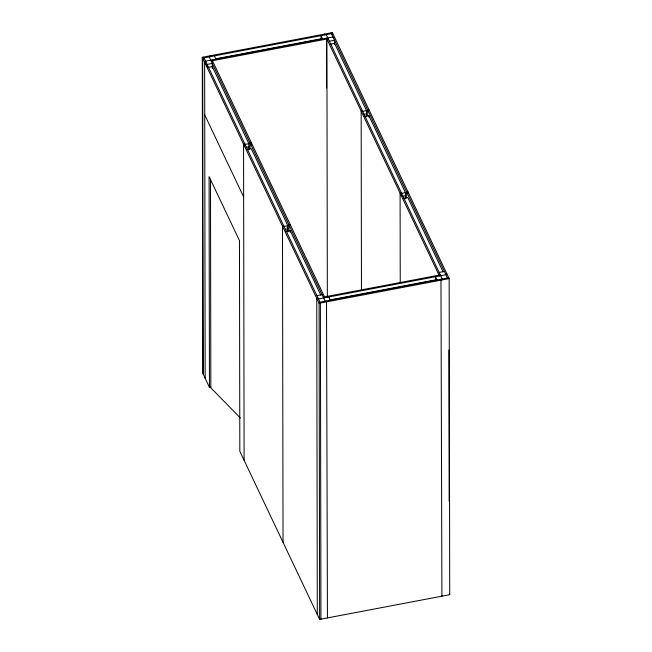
<?xml version="1.0" encoding="UTF-8"?>
<svg xmlns="http://www.w3.org/2000/svg" width="652" height="652" viewBox="0 0 652 652"><rect width="100%" height="100%" fill="white"/><g stroke="black" fill="none" stroke-linecap="round" stroke-linejoin="round"><path stroke-width="0.98" d="M209.455 387.345L202.837 373.409L202.283 57.294L332.365 32.6L449.163 278.591L449.717 594.706L319.635 619.4L239.822 451.306L239.455 240.564L209.088 176.602L209.455 387.345L210.751 387.101M331.452 33.668L202.674 58.109L203.22 374.232M215.38 58.859L321.053 38.802M205.527 61.141L333.009 36.944M205.918 61.964L204.622 62.209L205.168 378.331M211.126 60.978L328.192 38.753M333.4 37.767L334.696 37.523M329.366 41.215L334.566 40.228L334.574 44.295M207.964 67.425L212.299 66.602L248.893 143.676L248.909 149.838M330.238 44.214L334.574 43.391L366.497 110.628L366.505 116.838M362.455 110.913L361.159 111.158L361.469 290.058M368.959 109.675L367.663 109.927L367.671 116.023M362.162 111.451L366.497 110.628M363.897 114.279L366.505 113.79M364.501 116.366L368.836 115.543L405.43 192.625L405.446 198.836M244.557 144.5L248.893 143.676M246.301 147.328L248.901 146.839M246.896 149.422L251.232 148.599L287.825 225.673L287.842 231.892M401.094 193.448L405.43 192.625M402.838 196.276L405.438 195.787M403.433 198.363L407.769 197.54L443.058 271.868M283.791 225.959L282.487 226.203L283.041 542.325M290.295 224.728L288.991 224.973L288.999 231.069M283.49 226.497L287.825 225.673M285.234 229.325L287.834 228.836L287.059 227.198M285.829 231.419L290.164 230.596L320.8 295.103M316.88 295.658L322.088 294.671M439.155 272.446L444.362 271.46M318.054 298.119L316.75 298.363L317.304 614.477M323.253 297.125L440.328 274.908M445.528 273.921L446.832 273.669M318.437 298.934L445.919 274.736M329.847 299.936L435.52 279.871M319.993 302.218L448.78 277.768M202.283 57.294L319.089 303.286L449.163 278.591M240.392 418.022L210.84 387.834L210.474 179.202M331.061 32.844L447.476 278.021M326.244 34.654L442.268 279.007M324.557 34.083L324.949 34.898M439.415 275.975L326.505 38.183L326.595 87.987M440.972 279.252L441.909 596.189L441.526 595.374M322.601 38.924L321.045 35.64L321.053 39.707M437.068 279.993L435.512 276.717L435.52 280.776M214.378 55.893L215.934 59.169M328.844 296.962L330.401 300.238M210.091 55.811L210.474 56.626M212.039 59.911L324.94 297.703M326.505 300.979L327.443 617.917M209.178 56.879L325.201 301.232M203.97 57.865L320.385 303.033L320.939 619.155M449.326 593.89L449.717 594.706M204.712 114.899L243.644 196.896M448.902 349.937L449.163 501.388M407.899 193.709L407.891 191.672L406.595 191.924L406.603 198.021M401.396 194.94L401.387 192.91L400.092 193.155L400.246 282.601M368.836 115.543L368.836 117.124M332.365 32.6L332.365 34.629M326.897 38.998L327.345 297.182M319.089 303.286L319.635 619.4M290.164 230.596L290.164 232.169M251.362 144.76L251.354 142.731L250.058 142.975L250.066 149.072M244.859 145.991L244.85 143.962L243.555 144.206L244.109 460.328M212.422 60.734L212.43 62.763M212.299 68.517L212.291 63.44L207.091 64.426L207.091 66.455"/></g></svg>
